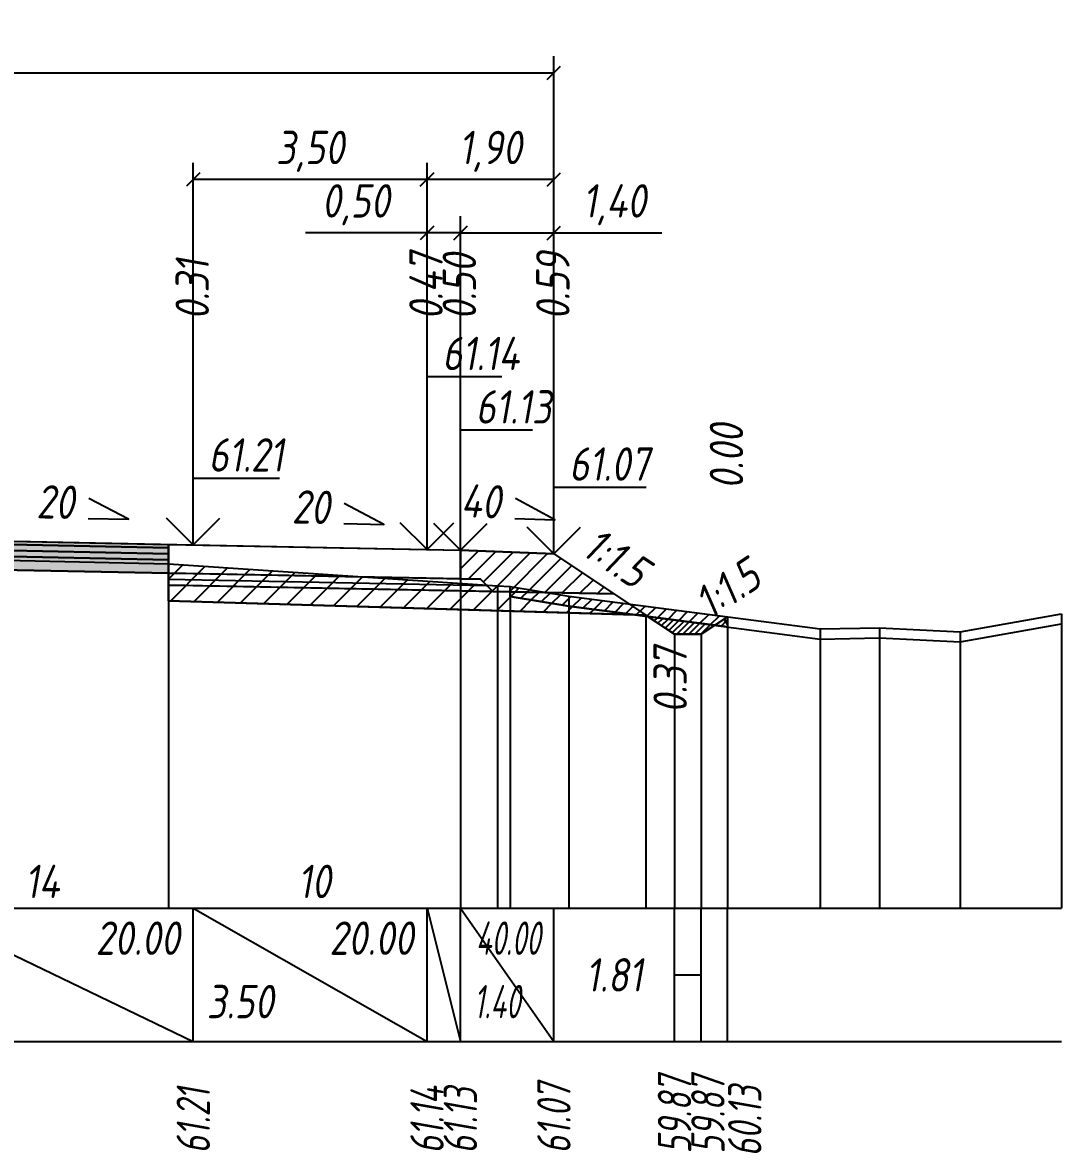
# Model space of a CAD drawing. Extents: x -717 to 1451, y -133302 to 233.
# Drawn here: x 165.6 to 243.3, y -58615.4 to -58530.7 of the extents above; entities that cross this region are included whole.
import ezdxf
from ezdxf.enums import TextEntityAlignment as Align

# ---------------------------------------------------------------- set-up
doc = ezdxf.new("R2010")
doc.units = 0
for name, color, linetype in [('Код_514', 1, 'Continuous'), ('Контур_0', 7, 'Continuous'), ('Контур_2521', 7, 'Continuous'), ('Контур_2564', 7, 'Continuous'), ('Контур_2660', 7, 'Continuous'), ('Контур_2665', 7, 'Continuous'), ('Контур_400', 7, 'Continuous'), ('Контур_508', 7, 'Continuous'), ('Контур_512', 7, 'Continuous'), ('Контур_513', 7, 'Continuous'), ('Контур_818', 7, 'Continuous'), ('Красный поперечник', 1, 'Continuous'), ('Объём_2501', 7, 'Continuous'), ('Объём_2564', 7, 'Continuous'), ('Объём_2650', 7, 'Continuous'), ('Объём_2660', 7, 'Continuous'), ('Объём_2661', 7, 'Continuous'), ('Объём_2663', 7, 'Continuous'), ('Объём_2664', 7, 'Continuous'), ('Объём_2665', 7, 'Continuous'), ('Объём_2666', 7, 'Continuous'), ('Объём_2753', 7, 'Continuous'), ('Откосы', 7, 'Continuous'), ('Отметки покрытия', 7, 'Continuous'), ('Рабочие отметки', 7, 'Continuous'), ('Слои выравнивания', 7, 'Continuous'), ('Таблица', 7, 'Continuous'), ('Уклоны проезжей части', 7, 'Continuous'), ('Черный поперечник', 3, 'Continuous')]:
    doc.layers.add(name, color=color, linetype=linetype)
for name, color, linetype, true_color in [('Контур_2540', 2, 'Continuous', 0xffff00), ('Контур_2560', 2, 'Continuous', 0xffff00), ('Контур_2561', 7, 'Continuous', 0xff8040), ('Контур_2562', 3, 'Continuous', 0x00ff00), ('Контур_2563', 7, 'Continuous', 0xff8000), ('Контур_2570', 7, 'Continuous', 0x80ff00), ('Контур_2725', 7, 'Continuous', 0x323232), ('Контур_2736', 4, 'Continuous', 0x00ffff), ('Контур_2737', 4, 'Continuous', 0x00ffff), ('Контур_2738', 4, 'Continuous', 0x00ffff), ('Контур_2739', 4, 'Continuous', 0x00ffff), ('Контур_2741', 4, 'Continuous', 0x00ffff), ('Контур_2742', 4, 'Continuous', 0x00ffff), ('Контур_2743', 4, 'Continuous', 0x00ffff), ('Контур_2744', 7, 'Continuous', 0xa4ffff), ('Контур_2745', 7, 'Continuous', 0xa4ffff), ('Контур_2747', 4, 'Continuous', 0x00ffff), ('Контур_2748', 4, 'Continuous', 0x00ffff), ('Контур_2749', 4, 'Continuous', 0x00ffff), ('Контур_2750', 4, 'Continuous', 0x00ffff), ('Контур_2751', 4, 'Continuous', 0x00ffff), ('Контур_2752', 4, 'Continuous', 0x00ffff), ('Контур_2760', 7, 'Continuous', 0x323232), ('Контур_2761', 7, 'Continuous', 0x323232), ('Контур_2762', 7, 'Continuous', 0x323232), ('Контур_2763', 7, 'Continuous', 0x323232), ('Контур_402', 7, 'Continuous', 0xff6464), ('Контур_703', 4, 'Continuous', 0x00ffff), ('Контур_705', 4, 'Continuous', 0x00ffff), ('Контур_707', 4, 'Continuous', 0x00ffff), ('Контур_720', 131, 'Continuous', 0xaaffff), ('Объём_2500', 7, 'Continuous', 0xc0c0c0), ('Объём_2520', 7, 'Continuous', 0x80ffff), ('Объём_2540', 2, 'Continuous', 0xffff00), ('Объём_2560', 2, 'Continuous', 0xffff00), ('Объём_2561', 7, 'Continuous', 0xff8040), ('Объём_2562', 3, 'Continuous', 0x00ff00), ('Объём_2563', 7, 'Continuous', 0xff8000), ('Объём_2570', 7, 'Continuous', 0x80ff00), ('Объём_2600', 7, 'Continuous', 0x808000), ('Объём_2620', 2, 'Continuous', 0xffff00), ('Объём_2746', 2, 'Continuous', 0xffff00)]:
    doc.layers.add(name, color=color, linetype=linetype, true_color=true_color)
doc.styles.get("Standard").update_dxf_attribs({"font": 'txt', "height": 2.5})
doc.styles.add('М', font='romand.shx', dxfattribs={"width": 0.8, "oblique": 10, "height": 2.5})
doc.dimstyles.new('ISO-25', dxfattribs={"dimtxt": 2.5, "dimasz": 2.5, "dimexe": 1.25, "dimexo": 0.625, "dimtad": 1, "dimtxsty": 'Standard', "dimcen": 2.5, "dimadec": 0, "dimazin": 0, "dimtfac": 1, "dimtmove": 0, "dimatfit": 3, "dimfxl": 1, "dimarcsym": 0})

# ---------------------------------------------------------------- blocks, each defined once
blk = doc.blocks.new('_Oblique')
at = {"color": 0, "linetype": 'ByBlock', "lineweight": -2}
blk.add_line((-0.5, -0.5), (0.5, 0.5), dxfattribs=at)
blk = doc.blocks.new('*D1398')
at = {"color": 0, "lineweight": -2, "transparency": 16777216}
for p, q in [((198.339, -58569.634), (198.339, -58545.194)), ((205.339, -58569.914), (205.339, -58545.194)), ((198.339, -58546.444), (205.339, -58546.444)), ((205.339, -58546.444), (213.42, -58546.444))]:
    blk.add_line(p, q, dxfattribs=at)
at = {"layer": 'Defpoints', "color": 0, "transparency": 16777216}
for p in [(205.339, -58546.444), (198.339, -58570.259), (205.339, -58570.539)]:
    blk.add_point(p, dxfattribs=at)
at = {"color": 0, "lineweight": -2, "transparency": 16777216, "rotation": 180}
blk.add_blockref('_Oblique', (198.339, -58546.444), dxfattribs=at)
at = {"color": 0, "lineweight": -2, "transparency": 16777216}
blk.add_blockref('_Oblique', (205.339, -58546.444), dxfattribs=at)
at = {"color": 0, "transparency": 16777216, "insert": (209.879, -58544.331), "char_height": 2.5, "width": 8.75, "attachment_point": 5, "style": 'М'}
blk.add_mtext('1,40', dxfattribs=at)
blk = doc.blocks.new('*D1400')
at = {"color": 0, "lineweight": -2, "transparency": 16777216}
for p, q in [((195.839, -58569.584), (195.839, -58545.194)), ((198.339, -58569.634), (198.339, -58545.194)), ((195.839, -58546.444), (186.749, -58546.444)), ((198.339, -58546.444), (195.839, -58546.444))]:
    blk.add_line(p, q, dxfattribs=at)
at = {"layer": 'Defpoints', "color": 0, "transparency": 16777216}
for p in [(198.339, -58546.444), (195.839, -58570.209), (198.339, -58570.259)]:
    blk.add_point(p, dxfattribs=at)
at = {"color": 0, "lineweight": -2, "transparency": 16777216, "rotation": 180}
blk.add_blockref('_Oblique', (195.839, -58546.444), dxfattribs=at)
at = {"color": 0, "lineweight": -2, "transparency": 16777216}
blk.add_blockref('_Oblique', (198.339, -58546.444), dxfattribs=at)
at = {"color": 0, "transparency": 16777216, "insert": (190.511, -58544.331), "char_height": 2.5, "width": 9.16667, "attachment_point": 5, "style": 'М'}
blk.add_mtext('0,50', dxfattribs=at)
blk = doc.blocks.new('*D1402')
at = {"color": 0, "lineweight": -2, "transparency": 16777216}
for p, q in [((178.339, -58569.234), (178.339, -58541.194)), ((195.839, -58569.584), (195.839, -58541.194)), ((195.839, -58542.444), (178.339, -58542.444))]:
    blk.add_line(p, q, dxfattribs=at)
at = {"layer": 'Defpoints', "color": 0, "transparency": 16777216}
for p in [(178.339, -58542.444), (178.339, -58569.859), (195.839, -58570.209)]:
    blk.add_point(p, dxfattribs=at)
at = {"color": 0, "lineweight": -2, "transparency": 16777216, "rotation": 180}
blk.add_blockref('_Oblique', (178.339, -58542.444), dxfattribs=at)
at = {"color": 0, "lineweight": -2, "transparency": 16777216}
blk.add_blockref('_Oblique', (195.839, -58542.444), dxfattribs=at)
at = {"color": 0, "transparency": 16777216, "insert": (187.089, -58540.331), "char_height": 2.5, "width": 9.58333, "attachment_point": 5, "style": 'М'}
blk.add_mtext('3,50', dxfattribs=at)
blk = doc.blocks.new('*D1403')
at = {"color": 0, "lineweight": -2, "transparency": 16777216}
for p, q in [((195.839, -58569.584), (195.839, -58541.194)), ((205.339, -58569.914), (205.339, -58541.194)), ((205.339, -58542.444), (195.839, -58542.444))]:
    blk.add_line(p, q, dxfattribs=at)
at = {"layer": 'Defpoints', "color": 0, "transparency": 16777216}
for p in [(195.839, -58542.444), (195.839, -58570.209), (205.339, -58570.539)]:
    blk.add_point(p, dxfattribs=at)
at = {"color": 0, "lineweight": -2, "transparency": 16777216, "rotation": 180}
blk.add_blockref('_Oblique', (195.839, -58542.444), dxfattribs=at)
at = {"color": 0, "lineweight": -2, "transparency": 16777216}
blk.add_blockref('_Oblique', (205.339, -58542.444), dxfattribs=at)
at = {"color": 0, "transparency": 16777216, "insert": (200.589, -58540.331), "char_height": 2.5, "width": 8.75, "attachment_point": 5, "style": 'М'}
blk.add_mtext('1,90', dxfattribs=at)
blk = doc.blocks.new('*D1405')
at = {"color": 0, "lineweight": -2, "transparency": 16777216}
for p, q in [((109.839, -58569.914), (109.839, -58533.194)), ((205.339, -58569.914), (205.339, -58533.194)), ((109.839, -58534.444), (205.339, -58534.444))]:
    blk.add_line(p, q, dxfattribs=at)
at = {"layer": 'Defpoints', "color": 0, "transparency": 16777216}
for p in [(205.339, -58534.444), (109.839, -58570.539), (205.339, -58570.539)]:
    blk.add_point(p, dxfattribs=at)
at = {"color": 0, "lineweight": -2, "transparency": 16777216, "rotation": 180}
blk.add_blockref('_Oblique', (109.839, -58534.444), dxfattribs=at)
at = {"color": 0, "lineweight": -2, "transparency": 16777216}
blk.add_blockref('_Oblique', (205.339, -58534.444), dxfattribs=at)
at = {"color": 0, "transparency": 16777216, "insert": (157.589, -58532.331), "char_height": 2.5, "width": 10.41667, "attachment_point": 5, "style": 'М'}
blk.add_mtext('19,10', dxfattribs=at)

msp = doc.modelspace()

# ---------------------------------------------------------------- hatches: boundary and pattern name
at = {"layer": 'Объём_2563'}
h = msp.add_hatch(dxfattribs=at)
h.set_pattern_fill('ANSI31', color=256, scale=0.3)
h.paths.add_polyline_path([(200.758, -58573.295), (199.839, -58572.376), (198.339, -58572.346), (198.339, -58570.196), (205.339, -58570.476), (209.839, -58573.476)])
at = {"layer": 'Объём_2570'}
h = msp.add_hatch(dxfattribs=at)
h.set_pattern_fill('ANSI31', color=256, scale=0.2)
h.paths.add_polyline_path([(218.337, -58575.938), (206.452, -58574.382), (202.071, -58573.667), (202.071, -58572.917), (206.452, -58573.632), (218.337, -58575.188)])
at = {"layer": 'Объём_2600'}
h = msp.add_hatch(dxfattribs=at)
h.set_pattern_fill('ANSI31', color=6, scale=0.4)
h.paths.add_polyline_path([(201.123, -58572.869), (202.071, -58572.917), (202.071, -58573.667), (206.452, -58574.382), (210.957, -58574.972), (210.957, -58575.032), (176.471, -58573.998), (176.471, -58571.217)])
h = msp.add_hatch(dxfattribs=at)
h.set_pattern_fill('HONEY', color=5, scale=0.3)
h.paths.add_polyline_path([(211.557, -58575.05), (212.231, -58575.07), (212.358, -58575.155)])
h = msp.add_hatch(dxfattribs=at)
h.set_pattern_fill('HONEY', color=5, scale=0.3)
h.paths.add_polyline_path([(217.397, -58575.815), (218.337, -58575.188), (218.337, -58575.938)])
at = {"layer": 'Объём_2620'}
h = msp.add_hatch(dxfattribs=at)
h.set_pattern_fill('ANSI31', color=2, scale=0.1)
h.paths.add_polyline_path([(214.372, -58576.498), (212.358, -58575.155), (217.397, -58575.815), (216.372, -58576.498)])
at = {"layer": 'Слои выравнивания'}
for color, points in [(2, [(157.589, -58569.381), (176.471, -58569.759), (176.471, -58570.009), (157.589, -58569.631)]), (3, [(157.589, -58569.631), (176.471, -58570.009), (176.471, -58570.459), (157.589, -58570.081)]), (4, [(157.589, -58570.081), (176.471, -58570.459), (176.471, -58570.909), (157.589, -58570.531)]), (5, [(157.589, -58570.531), (176.471, -58570.909), (176.471, -58571.909), (157.589, -58571.531)])]:
    msp.add_hatch(color=color, dxfattribs=at).paths.add_polyline_path(points)

# ---------------------------------------------------------------- linework, layer by layer
at = {"layer": 'Код_514'}
for p, q in [((157.589, -58597), (178.339, -58607)), ((178.339, -58607), (178.339, -58597)), ((178.339, -58597), (195.839, -58607)), ((195.839, -58607), (195.839, -58597)), ((195.839, -58597), (198.339, -58607)), ((198.339, -58607), (198.339, -58597)), ((198.339, -58597), (205.339, -58607)), ((205.339, -58607), (205.339, -58597)), ((214.372, -58607), (214.372, -58597)), ((216.372, -58607), (216.372, -58597)), ((218.337, -58607), (218.337, -58597)), ((214.372, -58602), (216.372, -58602))]:
    msp.add_line(p, q, dxfattribs=at)
at = {"layer": 'Контур_0', "flags": 128}
for points in [[(176.471, -58569.759), (198.339, -58570.196), (198.339, -58572.346), (176.471, -58571.909), (176.471, -58569.759), (176.471, -58569.759)], [(205.339, -58570.476), (210.957, -58574.222), (210.957, -58574.222), (210.957, -58574.222), (210.957, -58574.222), (210.957, -58574.222), (210.957, -58574.222), (210.957, -58574.222), (210.957, -58574.222), (210.957, -58574.222), (210.957, -58574.222), (210.957, -58574.222), (210.957, -58574.222), (210.957, -58574.222), (210.957, -58574.222), (214.372, -58576.498)], [(205.339, -58570.476), (210.957, -58574.222), (210.957, -58574.222), (210.957, -58574.222), (210.957, -58574.222), (210.957, -58574.222), (210.957, -58574.222), (210.957, -58574.222), (210.957, -58574.222), (210.957, -58574.222), (210.957, -58574.222), (210.957, -58574.222), (210.957, -58574.222), (210.957, -58574.222), (210.957, -58574.222), (214.372, -58576.498), (216.372, -58576.498), (218.337, -58575.188), (218.337, -58575.188), (218.337, -58575.188), (218.337, -58575.188), (218.337, -58575.188), (218.337, -58575.188), (218.337, -58575.188), (218.337, -58575.188), (218.337, -58575.188), (218.337, -58575.188), (218.337, -58575.188), (218.337, -58575.188), (218.337, -58575.188)], [(178.339, -58571.946), (199.839, -58572.376), (200.758, -58573.295), (176.471, -58572.809), (176.471, -58571.909), (178.339, -58571.946), (178.339, -58571.946)], [(198.339, -58572.346), (199.839, -58572.376), (200.758, -58573.295), (209.839, -58573.476)]]:
    msp.add_lwpolyline(points, dxfattribs=at)
at = {"layer": 'Контур_2521', "color": 250, "flags": 128}
msp.add_lwpolyline([(176.471, -58572.359), (200.298, -58572.835)], dxfattribs=at)
at = {"layer": 'Контур_2540', "flags": 128}
msp.add_lwpolyline([(178.339, -58572.846), (209.839, -58573.476), (212.231, -58575.07), (176.471, -58573.998), (176.471, -58572.809), (178.339, -58572.846), (178.339, -58572.846)], dxfattribs=at)
at = {"layer": 'Контур_2560', "flags": 128}
msp.add_lwpolyline([(198.339, -58570.196), (205.339, -58570.476), (205.339, -58570.476), (205.339, -58570.476)], dxfattribs=at)
at = {"layer": 'Контур_2561', "flags": 128}
msp.add_lwpolyline([(198.339, -58570.196), (198.339, -58570.196), (205.339, -58570.476), (205.339, -58570.476), (198.339, -58570.196)], dxfattribs=at)
at = {"layer": 'Контур_2562', "flags": 128}
msp.add_lwpolyline([(205.339, -58570.476), (205.339, -58570.476), (205.339, -58570.476), (205.339, -58570.476), (205.339, -58570.476)], dxfattribs=at)
at = {"layer": 'Контур_2563', "flags": 128}
msp.add_lwpolyline([(200.758, -58573.295), (199.839, -58572.376), (198.339, -58572.346), (198.339, -58570.196), (205.339, -58570.476), (209.839, -58573.476), (200.758, -58573.295), (200.758, -58573.295)], dxfattribs=at)
at = {"layer": 'Контур_2564', "flags": 128}
msp.add_lwpolyline([(198.339, -58570.196), (205.339, -58570.476)], dxfattribs=at)
at = {"layer": 'Контур_2570', "flags": 128}
msp.add_lwpolyline([(80, -58577.165), (82.593, -58577.071), (87.233, -58577.705), (89.63, -58577.75), (89.63, -58577.75), (107.498, -58573.916), (107.897, -58573.819), (107.897, -58573.069), (130.515, -58571.307), (130.949, -58571.278), (153.279, -58570.705), (153.752, -58570.716), (157.589, -58570.8), (176.471, -58571.217), (201.123, -58572.869), (202.071, -58572.917), (202.071, -58573.667), (206.452, -58574.382), (225.284, -58576.848), (229.716, -58576.769), (235.77, -58577.053), (243.337, -58575.705)], dxfattribs=at)
at = {"layer": 'Контур_2660', "flags": 128}
msp.add_lwpolyline([(176.471, -58573.998), (212.231, -58575.07)], dxfattribs=at)
at = {"layer": 'Контур_2665', "flags": 128}
msp.add_lwpolyline([(205.339, -58570.476), (205.339, -58570.476)], dxfattribs=at)
at = {"layer": 'Контур_2725', "flags": 128}
msp.add_lwpolyline([(130.949, -58572.064), (136.839, -58571.946), (153.279, -58571.617), (153.752, -58571.608), (157.589, -58571.531), (176.471, -58571.909)], dxfattribs=at)
at = {"layer": 'Контур_2736', "flags": 128}
for points in [[(205.339, -58570.476), (210.957, -58574.222)], [(210.957, -58574.222), (214.372, -58576.498)]]:
    msp.add_lwpolyline(points, dxfattribs=at)
at = {"layer": 'Контур_2737', "flags": 128}
msp.add_lwpolyline([(210.957, -58574.222), (210.957, -58574.222)], dxfattribs=at)
at = {"layer": 'Контур_2738', "flags": 128}
msp.add_lwpolyline([(210.957, -58574.222), (210.957, -58574.222)], dxfattribs=at)
at = {"layer": 'Контур_2739', "flags": 128}
msp.add_lwpolyline([(210.957, -58574.222), (210.957, -58574.222)], dxfattribs=at)
at = {"layer": 'Контур_2741', "flags": 128}
msp.add_lwpolyline([(218.337, -58575.188), (218.337, -58575.188)], dxfattribs=at)
at = {"layer": 'Контур_2742', "flags": 128}
msp.add_lwpolyline([(218.337, -58575.188), (218.337, -58575.188)], dxfattribs=at)
at = {"layer": 'Контур_2743', "flags": 128}
msp.add_lwpolyline([(218.337, -58575.188), (218.337, -58575.188)], dxfattribs=at)
at = {"layer": 'Контур_2744', "flags": 128}
msp.add_lwpolyline([(218.337, -58575.188), (218.337, -58575.188)], dxfattribs=at)
msp.add_lwpolyline([(218.337, -58575.188), (218.337, -58575.188)], dxfattribs=at)
msp.add_lwpolyline([(218.337, -58575.188), (218.337, -58575.188)], dxfattribs=at)
msp.add_lwpolyline([(218.337, -58575.188), (218.337, -58575.188)], dxfattribs=at)
msp.add_lwpolyline([(218.337, -58575.188), (218.337, -58575.188)], dxfattribs=at)
msp.add_lwpolyline([(218.337, -58575.188), (218.337, -58575.188)], dxfattribs=at)
at = {"layer": 'Контур_2745', "flags": 128}
msp.add_lwpolyline([(210.957, -58574.222), (210.957, -58574.222)], dxfattribs=at)
msp.add_lwpolyline([(210.957, -58574.222), (210.957, -58574.222)], dxfattribs=at)
msp.add_lwpolyline([(210.957, -58574.222), (210.957, -58574.222)], dxfattribs=at)
msp.add_lwpolyline([(210.957, -58574.222), (210.957, -58574.222)], dxfattribs=at)
msp.add_lwpolyline([(210.957, -58574.222), (210.957, -58574.222)], dxfattribs=at)
msp.add_lwpolyline([(210.957, -58574.222), (210.957, -58574.222)], dxfattribs=at)
at = {"layer": 'Контур_2747', "flags": 128}
msp.add_lwpolyline([(210.957, -58574.222), (210.957, -58574.222)], dxfattribs=at)
at = {"layer": 'Контур_2748', "flags": 128}
msp.add_lwpolyline([(210.957, -58574.222), (210.957, -58574.222)], dxfattribs=at)
at = {"layer": 'Контур_2749', "flags": 128}
msp.add_lwpolyline([(210.957, -58574.222), (210.957, -58574.222)], dxfattribs=at)
at = {"layer": 'Контур_2750', "flags": 128}
msp.add_lwpolyline([(218.337, -58575.188), (218.337, -58575.188)], dxfattribs=at)
at = {"layer": 'Контур_2751', "flags": 128}
msp.add_lwpolyline([(218.337, -58575.188), (218.337, -58575.188)], dxfattribs=at)
at = {"layer": 'Контур_2752', "flags": 128}
msp.add_lwpolyline([(218.337, -58575.188), (218.337, -58575.188)], dxfattribs=at)
at = {"layer": 'Контур_2760', "flags": 128}
msp.add_lwpolyline([(130.949, -58569.914), (136.839, -58569.796), (153.279, -58569.467), (153.752, -58569.458), (157.589, -58569.381), (176.471, -58569.759)], dxfattribs=at)
at = {"layer": 'Контур_2761', "flags": 128}
msp.add_lwpolyline([(130.949, -58570.164), (136.839, -58570.046), (153.279, -58569.717), (153.752, -58569.708), (157.589, -58569.631), (176.471, -58570.009)], dxfattribs=at)
at = {"layer": 'Контур_2762', "flags": 128}
msp.add_lwpolyline([(130.949, -58570.614), (136.839, -58570.496), (153.279, -58570.167), (153.752, -58570.158), (157.589, -58570.081), (176.471, -58570.459)], dxfattribs=at)
at = {"layer": 'Контур_2763', "flags": 128}
msp.add_lwpolyline([(130.949, -58571.064), (136.839, -58570.946), (153.279, -58570.617), (153.752, -58570.608), (157.589, -58570.531), (176.471, -58570.909)], dxfattribs=at)
at = {"layer": 'Контур_400', "flags": 128}
msp.add_lwpolyline([(157.589, -58569.381), (178.339, -58569.796), (195.839, -58570.146), (195.839, -58570.146), (195.839, -58570.146), (195.839, -58570.146), (195.839, -58570.146), (195.839, -58570.146), (198.339, -58570.196)], dxfattribs=at)
at = {"layer": 'Контур_402', "flags": 128}
msp.add_lwpolyline([(105, -58575.009), (130.949, -58574.23), (130.949, -58572.064), (157.589, -58571.531), (176.471, -58571.909), (176.471, -58573.998), (212.231, -58575.07)], dxfattribs=at)
at = {"layer": 'Контур_508', "flags": 128}
msp.add_lwpolyline([(105, -58575.009), (130.949, -58574.23), (130.949, -58572.064), (157.589, -58571.531), (176.471, -58571.909), (176.471, -58573.998), (212.231, -58575.07), (214.372, -58576.498), (216.372, -58576.498), (218.337, -58575.188)], dxfattribs=at)
at = {"layer": 'Контур_512', "flags": 128}
msp.add_lwpolyline([(176.471, -58573.998), (212.231, -58575.07), (214.372, -58576.498), (216.372, -58576.498), (218.337, -58575.188)], dxfattribs=at)
at = {"layer": 'Контур_513', "flags": 128}
msp.add_lwpolyline([(105, -58575.009), (130.949, -58574.23), (130.949, -58572.064), (157.589, -58571.531), (176.471, -58571.909), (176.471, -58573.998), (212.231, -58575.07), (214.372, -58576.498), (216.372, -58576.498), (218.337, -58575.188)], dxfattribs=at)
at = {"layer": 'Контур_703', "flags": 128}
msp.add_lwpolyline([(205.339, -58570.476), (210.957, -58574.222)], dxfattribs=at)
at = {"layer": 'Контур_705', "flags": 128}
msp.add_lwpolyline([(210.957, -58574.222), (210.957, -58574.222)], dxfattribs=at)
at = {"layer": 'Контур_707', "flags": 128}
msp.add_lwpolyline([(216.372, -58576.498), (218.337, -58575.188)], dxfattribs=at)
at = {"layer": 'Контур_720', "flags": 128}
msp.add_lwpolyline([(214.372, -58576.498), (216.372, -58576.498)], dxfattribs=at)
at = {"layer": 'Контур_818', "flags": 128}
msp.add_lwpolyline([(105, -58574.452), (107.498, -58573.916), (107.897, -58573.819), (107.897, -58573.069), (130.515, -58571.307), (130.949, -58571.278), (153.279, -58570.705), (153.752, -58570.716), (157.589, -58570.8), (176.471, -58571.217), (201.123, -58572.869), (202.071, -58572.917), (202.071, -58573.667), (206.452, -58574.382), (218.337, -58575.938)], dxfattribs=at)
at = {"layer": 'Красный поперечник'}
for p, q in [((157.589, -58569.381), (178.339, -58569.796)), ((178.339, -58569.796), (195.839, -58570.146)), ((195.839, -58570.146), (198.339, -58570.196)), ((198.339, -58570.196), (205.339, -58570.476)), ((205.339, -58570.476), (214.372, -58576.498)), ((176.471, -58573.998), (176.471, -58597)), ((212.231, -58575.07), (212.231, -58597)), ((216.372, -58576.498), (218.337, -58575.188)), ((218.337, -58575.188), (218.337, -58597)), ((214.372, -58576.498), (214.372, -58597)), ((214.372, -58576.498), (216.372, -58576.498)), ((216.372, -58576.498), (216.372, -58597))]:
    msp.add_line(p, q, dxfattribs=at)
at = {"layer": 'Объём_2500', "flags": 128}
msp.add_lwpolyline([(176.471, -58569.759), (198.339, -58570.196), (198.339, -58572.346), (176.471, -58571.909), (176.471, -58569.759), (176.471, -58569.759)], dxfattribs=at)
at = {"layer": 'Объём_2501', "flags": 128}
msp.add_lwpolyline([(157.589, -58569.381), (178.339, -58569.796), (195.839, -58570.146), (195.839, -58570.146), (195.839, -58570.146), (195.839, -58570.146), (195.839, -58570.146), (195.839, -58570.146), (198.339, -58570.196)], dxfattribs=at)
at = {"layer": 'Объём_2520', "color": 250, "flags": 128}
msp.add_lwpolyline([(178.339, -58571.946), (199.839, -58572.376), (200.758, -58573.295), (176.471, -58572.809), (176.471, -58571.909), (178.339, -58571.946), (178.339, -58571.946)], dxfattribs=at)
at = {"layer": 'Объём_2540', "flags": 128}
msp.add_lwpolyline([(178.339, -58572.846), (209.839, -58573.476), (212.231, -58575.07), (176.471, -58573.998), (176.471, -58572.809), (178.339, -58572.846), (178.339, -58572.846)], dxfattribs=at)
at = {"layer": 'Объём_2560', "flags": 128}
msp.add_lwpolyline([(198.339, -58570.196), (205.339, -58570.476), (205.339, -58570.476), (205.339, -58570.476)], dxfattribs=at)
at = {"layer": 'Объём_2561', "flags": 128}
msp.add_lwpolyline([(198.339, -58570.196), (198.339, -58570.196), (205.339, -58570.476), (205.339, -58570.476), (198.339, -58570.196)], dxfattribs=at)
at = {"layer": 'Объём_2562', "flags": 128}
msp.add_lwpolyline([(205.339, -58570.476), (205.339, -58570.476), (205.339, -58570.476), (205.339, -58570.476), (205.339, -58570.476)], dxfattribs=at)
at = {"layer": 'Объём_2563', "color": 250, "flags": 128}
msp.add_lwpolyline([(200.758, -58573.295), (199.839, -58572.376), (198.339, -58572.346), (198.339, -58570.196), (205.339, -58570.476), (209.839, -58573.476), (200.758, -58573.295), (200.758, -58573.295)], dxfattribs=at)
at = {"layer": 'Объём_2564', "flags": 128}
msp.add_lwpolyline([(198.339, -58570.196), (205.339, -58570.476)], dxfattribs=at)
at = {"layer": 'Объём_2570', "flags": 128}
msp.add_lwpolyline([(218.337, -58575.938), (206.452, -58574.382), (202.071, -58573.667), (202.071, -58572.917), (206.452, -58573.632), (218.337, -58575.188), (218.337, -58575.938), (218.337, -58575.938)], dxfattribs=at)
at = {"layer": 'Объём_2600', "color": 5, "flags": 128}
for points in [[(211.557, -58575.05), (212.231, -58575.07), (212.358, -58575.155), (211.557, -58575.05), (211.557, -58575.05)], [(217.397, -58575.815), (218.337, -58575.188), (218.337, -58575.938), (217.397, -58575.815), (217.397, -58575.815)]]:
    msp.add_lwpolyline(points, dxfattribs=at)
at = {"layer": 'Объём_2620', "flags": 128}
for points in [[(211.557, -58575.05), (210.957, -58575.032), (210.957, -58574.972), (211.557, -58575.05), (211.557, -58575.05)], [(214.372, -58576.498), (212.358, -58575.155), (217.397, -58575.815), (216.372, -58576.498), (214.372, -58576.498), (214.372, -58576.498)]]:
    msp.add_lwpolyline(points, dxfattribs=at)
at = {"layer": 'Объём_2650', "color": 6, "flags": 128}
msp.add_lwpolyline([(201.123, -58572.869), (202.071, -58572.917), (202.071, -58573.667), (206.452, -58574.382), (210.957, -58574.972), (210.957, -58575.032), (176.471, -58573.998), (176.471, -58571.217), (201.123, -58572.869), (201.123, -58572.869)], dxfattribs=at)
at = {"layer": 'Объём_2660', "flags": 128}
msp.add_lwpolyline([(176.471, -58573.998), (212.231, -58575.07)], dxfattribs=at)
at = {"layer": 'Объём_2661', "flags": 128}
msp.add_lwpolyline([(205.339, -58570.476), (210.957, -58574.222)], dxfattribs=at)
at = {"layer": 'Объём_2663', "flags": 128}
for points in [[(210.957, -58574.222), (214.372, -58576.498)], [(216.372, -58576.498), (218.337, -58575.188)]]:
    msp.add_lwpolyline(points, dxfattribs=at)
at = {"layer": 'Объём_2664', "flags": 128}
msp.add_lwpolyline([(214.372, -58576.498), (216.372, -58576.498)], dxfattribs=at)
at = {"layer": 'Объём_2665', "flags": 128}
msp.add_lwpolyline([(205.339, -58570.476), (205.339, -58570.476)], dxfattribs=at)
at = {"layer": 'Объём_2666', "flags": 128}
msp.add_lwpolyline([(205.339, -58570.476), (210.957, -58574.222)], dxfattribs=at)
at = {"layer": 'Объём_2746', "flags": 128}
msp.add_lwpolyline([(202.071, -58573.667), (206.452, -58574.382), (211.557, -58575.05), (176.471, -58573.998), (176.471, -58571.217), (201.123, -58572.869), (202.071, -58572.917), (202.071, -58573.667), (202.071, -58573.667)], dxfattribs=at)
at = {"layer": 'Объём_2753', "flags": 128}
msp.add_lwpolyline([(176.471, -58569.759), (176.471, -58569.759)], dxfattribs=at)
at = {"layer": 'Откосы', "color": 1, "flags": 128}
for points in [[(170.477, -58567.822), (173.477, -58567.882), (170.507, -58566.322)], [(189.602, -58568.204), (192.602, -58568.264), (189.632, -58566.705)], [(202.405, -58567.814), (205.402, -58567.934), (202.464, -58566.315)]]:
    msp.add_lwpolyline(points, dxfattribs=at)
at = {"layer": 'Отметки покрытия', "color": 1}
for p, q in [((195.839, -58570.146), (195.839, -58557.196)), ((195.839, -58557.196), (201.439, -58557.196)), ((198.339, -58570.196), (198.339, -58561.196)), ((198.339, -58561.196), (203.739, -58561.196)), ((178.339, -58569.796), (178.339, -58564.796)), ((178.339, -58564.796), (184.789, -58564.796)), ((205.339, -58570.476), (205.339, -58565.476)), ((205.339, -58565.476), (212.239, -58565.476)), ((178.339, -58569.796), (176.339, -58567.796)), ((178.339, -58569.796), (180.339, -58567.796)), ((195.839, -58570.146), (193.839, -58568.146)), ((195.839, -58570.146), (197.839, -58568.146)), ((198.339, -58570.196), (196.339, -58568.196)), ((198.339, -58570.196), (200.339, -58568.196)), ((205.339, -58570.476), (203.339, -58568.476)), ((205.339, -58570.476), (207.339, -58568.476))]:
    msp.add_line(p, q, dxfattribs=at)
at = {"layer": 'Слои выравнивания'}
for p, q in [((176.471, -58569.759), (176.471, -58597)), ((198.339, -58570.196), (198.339, -58597))]:
    msp.add_line(p, q, dxfattribs=at)
at = {"layer": 'Слои выравнивания', "color": 2, "flags": 128}
msp.add_lwpolyline([(157.589, -58569.381), (176.471, -58569.759), (176.471, -58570.009), (157.589, -58569.631)], close=True, dxfattribs=at)
at = {"layer": 'Слои выравнивания', "color": 3, "flags": 128}
msp.add_lwpolyline([(157.589, -58569.631), (176.471, -58570.009), (176.471, -58570.459), (157.589, -58570.081)], close=True, dxfattribs=at)
at = {"layer": 'Слои выравнивания', "color": 4, "flags": 128}
msp.add_lwpolyline([(157.589, -58570.081), (176.471, -58570.459), (176.471, -58570.909), (157.589, -58570.531)], close=True, dxfattribs=at)
at = {"layer": 'Слои выравнивания', "color": 5, "flags": 128}
msp.add_lwpolyline([(157.589, -58570.531), (176.471, -58570.909), (176.471, -58571.909), (157.589, -58571.531)], close=True, dxfattribs=at)
at = {"layer": 'Таблица'}
for p, q in [((80, -58597), (243.337, -58597)), ((80, -58607), (243.337, -58607))]:
    msp.add_line(p, q, dxfattribs=at)
at = {"layer": 'Черный поперечник', "color": 7}
for p, q in [((176.471, -58571.217), (176.471, -58597)), ((201.123, -58572.869), (201.123, -58597)), ((202.071, -58572.917), (202.071, -58597)), ((206.452, -58573.632), (206.452, -58597)), ((243.337, -58574.955), (243.337, -58597)), ((225.284, -58576.098), (225.284, -58597)), ((229.716, -58576.019), (229.716, -58597)), ((235.77, -58576.303), (235.77, -58597))]:
    msp.add_line(p, q, dxfattribs=at)
at = {"layer": 'Черный поперечник', "flags": 128}
msp.add_lwpolyline([(80, -58576.415), (82.593, -58576.321), (87.233, -58576.955), (89.63, -58577), (107.498, -58573.166), (107.897, -58573.069), (130.515, -58571.307), (130.949, -58571.278), (153.279, -58570.705), (153.752, -58570.716), (157.589, -58570.8), (176.471, -58571.217), (201.123, -58572.869), (202.071, -58572.917), (206.452, -58573.632), (225.284, -58576.098), (229.716, -58576.019), (235.77, -58576.303), (243.337, -58574.955)], dxfattribs=at)

# ---------------------------------------------------------------- texts
at = {"layer": 'Код_514', "style": 'М', "oblique": 10}
for s, width, p in [('20.00', 0.8, (177.339, -58598)), ('20.00', 0.8, (194.839, -58598)), ('40.00', 0.6, (204.339, -58598))]:
    msp.add_text(s, height=2.5, dxfattribs=dict(at, width=width)).set_placement(p, align=Align.TOP_RIGHT)
at = {"layer": 'Код_514', "style": 'М', "oblique": 10, "width": 0.8}
msp.add_text('1.81', height=2.5, dxfattribs=at).set_placement((209.856, -58602), align=Align.MIDDLE_CENTER)
at = {"layer": 'Код_514', "style": 'М', "oblique": 10}
for s, width, p in [('3.50', 0.8, (179.339, -58606)), ('1.40', 0.6, (199.339, -58606))]:
    msp.add_text(s, height=2.5, dxfattribs=dict(at, width=width)).set_placement(p, align=Align.BOTTOM_LEFT)
at = {"layer": 'Код_514', "style": 'М', "oblique": 10, "width": 0.7}
for s, p in [('61.07', (205.339, -58615.382)), ('59.87', (214.372, -58615.382)), ('59.87', (216.872, -58615.382)), ('61.21', (178.339, -58615.382)), ('61.14', (195.839, -58615.382)), ('61.13', (198.339, -58615.382)), ('60.13', (219.633, -58615.598))]:
    msp.add_text(s, height=2.5, rotation=90, dxfattribs=at).set_placement(p, align=Align.MIDDLE_LEFT)
at = {"layer": 'Отметки покрытия', "color": 1, "style": 'М', "oblique": 10, "width": 0.8}
for s, p in [('61.14', (196.98, -58557.465)), ('61.13', (199.48, -58561.465)), ('61.21', (179.48, -58565.065)), ('61.07', (206.48, -58565.745))]:
    msp.add_text(s, height=2.5, dxfattribs=at).set_placement(p, align=Align.BOTTOM_LEFT)
at = {"layer": 'Рабочие отметки', "color": 1, "style": 'М', "oblique": 10, "width": 0.8}
for s, p in [('0.47', (195.761, -58552.946)), ('0.50', (198.261, -58552.946)), ('0.59', (205.261, -58552.946)), ('0.31', (178.261, -58552.946)), ('0.00', (218.259, -58565.619))]:
    msp.add_text(s, height=2.5, rotation=90, dxfattribs=at).set_placement(p, align=Align.MIDDLE_LEFT)
msp.add_text('0.37', height=2.5, rotation=90, dxfattribs=at).set_placement((214.044, -58577.429), align=Align.MIDDLE_RIGHT)
at = {"layer": 'Слои выравнивания', "style": 'М', "oblique": 10, "width": 0.8}
for s, p in [('14', (167.03, -58597)), ('10', (187.405, -58597))]:
    msp.add_text(s, height=2.5, dxfattribs=at).set_placement(p, align=Align.BOTTOM_CENTER)
at = {"layer": 'Уклоны проезжей части', "color": 1, "style": 'М', "oblique": 10, "width": 0.8}
for s, rotation, p in [('20', 358.85423, (167.984, -58568.589)), ('20', 358.85423, (187.109, -58568.971)), ('40', 357.70938, (199.813, -58568.53)), ('1:1.5', 326.30994, (208.917, -58572.449)), ('1:1.5', 33.69007, (219.478, -58574.728))]:
    msp.add_text(s, height=2.5, rotation=rotation, dxfattribs=at).set_placement(p, align=Align.BOTTOM_CENTER)

# ---------------------------------------------------------------- dimensions: what is measured, and where the dimension line sits
at = {"color": 5}
for base, p1, picture, middle in [((205.339, -58534.444), (109.839, -58570.539), '*D1405', (157.589, -58532.331)), ((205.339, -58546.444), (198.339, -58570.259), '*D1398', (209.879, -58544.331))]:
    dim = msp.add_linear_dim(base=base, p1=p1, p2=(205.339, -58570.539), angle=180, dimstyle='ISO-25', override={"dimasz": 1, "dimlfac": 0.2, "dimzin": 0, "dimtxsty": 'М', "dimblk1": 'Oblique', "dimblk2": 'Oblique', "dimsah": 1}, dxfattribs=at)
    dim.commit()
    dim.dimension.update_dxf_attribs({"geometry": picture, "text_midpoint": middle})
for base, p1, p2, picture, middle in [((178.339, -58542.444), (195.839, -58570.209), (178.339, -58569.859), '*D1402', (187.089, -58540.331)), ((195.839, -58542.444), (205.339, -58570.539), (195.839, -58570.209), '*D1403', (200.589, -58540.331))]:
    dim = msp.add_linear_dim(base=base, p1=p1, p2=p2, dimstyle='ISO-25', override={"dimasz": 1, "dimlfac": 0.2, "dimzin": 0, "dimtxsty": 'М', "dimblk1": 'Oblique', "dimblk2": 'Oblique', "dimsah": 1}, dxfattribs=at)
    dim.commit()
    dim.dimension.update_dxf_attribs({"geometry": picture, "text_midpoint": middle})
dim = msp.add_linear_dim(base=(198.339, -58546.444), p1=(195.839, -58570.209), p2=(198.339, -58570.259), angle=180, dimstyle='ISO-25', override={"dimasz": 1, "dimlfac": 0.2, "dimzin": 0, "dimtxsty": 'М', "dimblk1": 'Oblique', "dimblk2": 'Oblique', "dimsah": 1}, dxfattribs=at)
dim.commit()
dim.dimension.update_dxf_attribs({"geometry": '*D1400', "text_midpoint": (190.511, -58546.444), "dimtype": 160})

doc.saveas('drawing.dxf')
